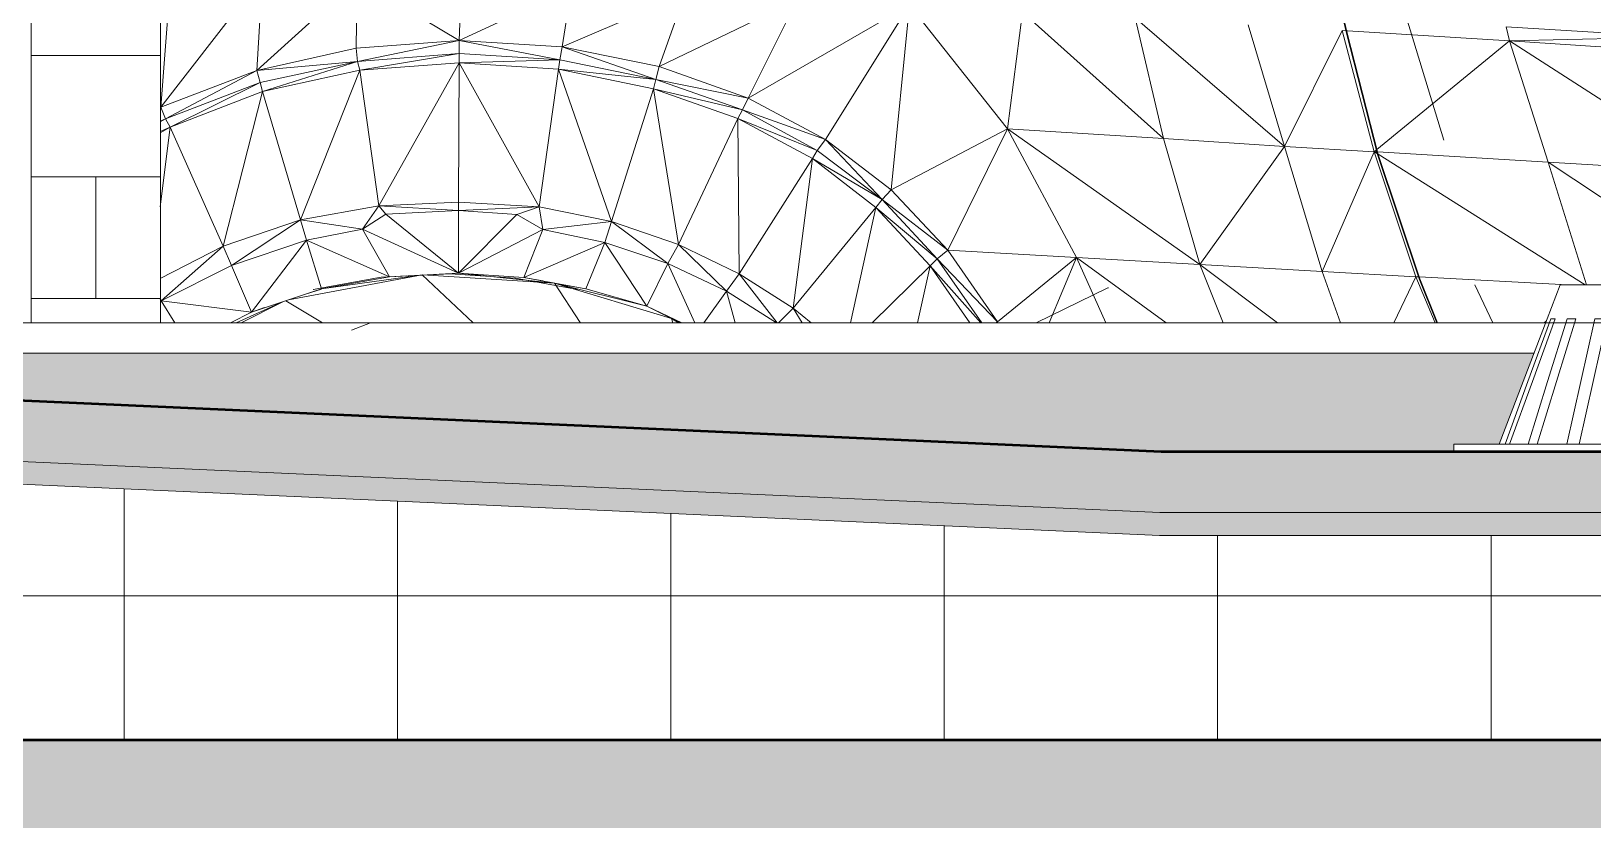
# Model space of a CAD drawing. Header units: inches. Extents: x -4169 to 1217, y -214 to 588.
# Drawn here: x -2064 to -2012.6, y -16.4 to 9.6 of the extents above; entities that cross this region are included whole.
import ezdxf

# ---------------------------------------------------------------- set-up
doc = ezdxf.new("R2010")
doc.units = ezdxf.units.IN
doc.header["$MEASUREMENT"] = 0
doc.linetypes.add('Aligning Line 1_8_', pattern=[0.25, 0.125, -0.125])
doc.linetypes.add('Grid Line 1_2_', pattern=[0.875, 0.5, -0.125, 0.125, -0.125])
for name, color, linetype, lineweight in [('0-1', 7, 'Continuous', 5), ('0-3', 7, 'Continuous', 9), ('A-FLOR', 192, 'Continuous', 13), ('A-FLOR-3', 192, 'Continuous', 50), ('A-FLOR-LEVL-1', 51, 'Grid Line 1_2_', 9), ('A-FLOR-MCUT', 51, 'Continuous', 13), ('A-FLOR-PATT-1', 8, 'Continuous', 9), ('A-GENM', 5, 'Continuous', 9), ('A-WALL', 113, 'Continuous', 13), ('A-WALL-PATT-3', 111, 'Continuous', 9), ('C-TOPO', 7, 'Continuous', 9), ('G-ANNO-SYMB', 111, 'Aligning Line 1_8_', 9), ('G-ANNO-SYMB-2', 147, 'Aligning Line 1_8_', 9), ('M-EQPM', 50, 'Continuous', 9)]:
    doc.layers.add(name, color=color, linetype=linetype, lineweight=lineweight)

# ---------------------------------------------------------------- blocks, each defined once
blk = doc.blocks.new('CTR - 2nd Phase_rvt-1-BUILDING ELEVATION - COURTYARD - LOOKING EAST')
at = {"layer": 'A-FLOR-LEVL-1'}
blk.add_line((-4168.714, 0), (-1814.206, 0), dxfattribs=at)
blk = doc.blocks.new('Land_Rover_Evoque_-_SUV_Car_Vehicle_Automobile_13067 - Land Rover EVOQUE_dwg-1230547-BUILDING ELEVATION - COURTYARD - LOOKING EAST')
at = {"layer": 'A-GENM'}
for p, q in [((-2019.396, 12.104), (-2017.547, 6.013)), ((-2059.782, 7.103), (-2059.444, 11.541)), ((-2059.782, 7.103), (-2056.438, 11.428)), ((-2056.438, 11.428), (-2056.626, 8.316)), ((-2056.626, 8.316), (-2053.318, 11.315)), ((-2053.318, 11.315), (-2053.352, 9.048)), ((-2053.318, 11.315), (-2049.964, 9.301)), ((-2049.964, 9.301), (-2049.889, 11.164)), ((-2049.964, 9.301), (-2046.268, 11.013)), ((-2046.268, 11.013), (-2046.573, 9.092)), ((-2042.533, 10.824), (-2046.573, 9.092)), ((-2043.376, 8.442), (-2042.533, 10.824)), ((-2043.376, 8.442), (-2038.836, 10.635)), ((-2040.448, 7.407), (-2038.836, 10.635)), ((-2035.138, 10.465), (-2040.448, 7.407)), ((-2035.138, 10.465), (-2037.906, 6.045)), ((-2035.746, 4.376), (-2035.138, 10.465)), ((-2031.917, 6.396), (-2035.138, 10.465)), ((-2031.917, 6.396), (-2031.421, 10.238)), ((-2026.775, 6.073), (-2031.421, 10.238)), ((-2026.775, 6.073), (-2027.705, 10.049)), ((-2022.788, 5.807), (-2027.705, 10.049)), ((-2022.788, 5.807), (-2023.989, 9.821)), ((-2020.759, 9.585), (-2020.876, 10.065)), ((-2020.739, 9.582), (-2020.854, 10.062)), ((-2053.352, 9.048), (-2049.964, 9.301)), ((-2053.313, 8.607), (-2049.964, 9.301)), ((-2046.65, 8.67), (-2049.964, 9.301)), ((-2049.962, 8.878), (-2049.964, 9.301)), ((-2049.964, 9.301), (-2046.573, 9.092)), ((-2020.89, 9.632), (-2022.788, 5.807)), ((-2020.89, 9.632), (-2019.843, 5.637)), ((-2020.89, 9.632), (-2015.382, 9.29)), ((-2019.736, 5.551), (-2020.759, 9.585)), ((-2019.712, 5.548), (-2020.739, 9.582)), ((-2019.753, 5.711), (-2015.382, 9.29)), ((-2009.902, 9.41), (-2015.495, 9.751)), ((-2015.382, 9.29), (-2015.495, 9.751)), ((-2009.902, 9.41), (-2015.382, 9.29)), ((-2009.807, 8.929), (-2015.382, 9.29)), ((-2015.382, 9.29), (-2008.665, 4.954)), ((-2015.382, 9.29), (-2014.115, 5.296)), ((-2056.626, 8.316), (-2053.352, 9.048)), ((-2053.313, 8.607), (-2053.352, 9.048)), ((-2049.962, 8.878), (-2053.313, 8.607)), ((-2049.962, 8.878), (-2053.235, 8.319)), ((-2046.65, 8.67), (-2049.962, 8.878)), ((-2049.962, 8.571), (-2049.962, 8.878)), ((-2046.65, 8.67), (-2046.573, 9.092)), ((-2043.491, 8.019), (-2046.573, 9.092)), ((-2043.376, 8.442), (-2046.573, 9.092)), ((-2059.782, 7.103), (-2056.626, 8.316)), ((-2059.627, 6.719), (-2056.626, 8.316)), ((-2053.313, 8.607), (-2056.626, 8.316)), ((-2056.509, 7.913), (-2056.626, 8.316)), ((-2053.313, 8.607), (-2056.509, 7.913)), ((-2053.313, 8.607), (-2056.431, 7.624)), ((-2053.235, 8.319), (-2056.431, 7.624)), ((-2053.235, 8.319), (-2055.185, 3.39)), ((-2053.235, 8.319), (-2053.313, 8.607)), ((-2049.962, 8.571), (-2053.235, 8.319)), ((-2053.235, 8.319), (-2052.605, 3.854)), ((-2049.962, 8.571), (-2052.605, 3.854)), ((-2049.962, 8.571), (-2049.987, 3.971)), ((-2046.65, 8.67), (-2049.962, 8.571)), ((-2046.687, 8.362), (-2049.962, 8.571)), ((-2049.962, 8.571), (-2047.329, 3.819)), ((-2046.687, 8.362), (-2047.329, 3.819)), ((-2046.687, 8.362), (-2046.65, 8.67)), ((-2043.491, 8.019), (-2046.687, 8.362)), ((-2043.567, 7.712), (-2046.687, 8.362)), ((-2046.687, 8.362), (-2044.942, 3.341)), ((-2043.491, 8.019), (-2046.65, 8.67)), ((-2043.491, 8.019), (-2043.376, 8.442)), ((-2040.448, 7.407), (-2043.376, 8.442)), ((-2056.509, 7.913), (-2059.627, 6.719)), ((-2059.472, 6.45), (-2056.509, 7.913)), ((-2056.431, 7.624), (-2056.509, 7.913)), ((-2043.567, 7.712), (-2044.942, 3.341)), ((-2043.491, 8.019), (-2043.567, 7.712)), ((-2040.639, 7.022), (-2043.567, 7.712)), ((-2040.793, 6.734), (-2043.567, 7.712)), ((-2043.567, 7.712), (-2042.746, 2.584)), ((-2040.639, 7.022), (-2043.491, 8.019)), ((-2040.448, 7.407), (-2043.491, 8.019)), ((-2056.431, 7.624), (-2059.472, 6.45)), ((-2056.431, 7.624), (-2057.726, 2.524)), ((-2055.185, 3.39), (-2056.431, 7.624)), ((-2040.639, 7.022), (-2040.448, 7.407)), ((-2037.906, 6.045), (-2040.448, 7.407)), ((-2059.627, 6.719), (-2059.799, 6.619)), ((-2059.627, 6.719), (-2059.799, 6.647)), ((-2059.627, 6.719), (-2059.782, 7.103)), ((-2059.472, 6.45), (-2059.627, 6.719)), ((-2040.793, 6.734), (-2042.746, 2.584)), ((-2040.639, 7.022), (-2040.793, 6.734)), ((-2038.173, 5.68), (-2040.793, 6.734)), ((-2038.327, 5.411), (-2040.793, 6.734)), ((-2040.793, 6.734), (-2040.743, 1.615)), ((-2037.906, 6.045), (-2040.639, 7.022)), ((-2038.173, 5.68), (-2040.639, 7.022)), ((-2059.472, 6.45), (-2059.799, 3.824)), ((-2059.472, 6.45), (-2059.799, 6.262)), ((-2059.472, 6.45), (-2059.799, 6.3)), ((-2057.726, 2.524), (-2059.472, 6.45)), ((-2031.917, 6.396), (-2035.746, 4.376)), ((-2031.917, 6.396), (-2033.877, 2.389)), ((-2029.641, 2.152), (-2031.917, 6.396)), ((-2025.578, 1.925), (-2031.917, 6.396)), ((-2031.917, 6.396), (-2026.775, 6.073)), ((-2038.173, 5.68), (-2038.327, 5.411)), ((-2037.906, 6.045), (-2038.173, 5.68)), ((-2036.035, 4.058), (-2038.173, 5.68)), ((-2035.746, 4.376), (-2037.906, 6.045)), ((-2036.035, 4.058), (-2037.906, 6.045)), ((-2025.578, 1.925), (-2026.775, 6.073)), ((-2026.775, 6.073), (-2022.788, 5.807)), ((-2025.578, 1.925), (-2022.788, 5.807)), ((-2019.843, 5.637), (-2022.788, 5.807)), ((-2022.788, 5.807), (-2021.553, 1.688)), ((-2019.843, 5.637), (-2019.764, 5.702)), ((-2038.327, 5.411), (-2040.743, 1.615)), ((-2038.327, 5.411), (-2038.971, 0.484)), ((-2036.035, 4.058), (-2038.327, 5.411)), ((-2036.246, 3.799), (-2038.327, 5.411)), ((-2019.843, 5.637), (-2021.553, 1.688)), ((-2019.843, 5.637), (-2018.472, 1.518)), ((-2019.843, 5.637), (-2019.74, 5.631)), ((-2019.843, 5.637), (-2019.715, 5.556)), ((-2018.365, 1.451), (-2019.736, 5.551)), ((-2019.733, 5.631), (-2014.115, 5.296)), ((-2019.714, 5.555), (-2012.896, 1.25)), ((-2018.339, 1.447), (-2019.712, 5.548)), ((-2008.665, 4.954), (-2014.115, 5.296)), ((-2014.115, 5.296), (-2012.851, 1.25)), ((-2014.115, 5.296), (-2008.029, 1.25)), ((-2035.746, 4.376), (-2036.035, 4.058)), ((-2033.877, 2.389), (-2035.746, 4.376)), ((-2052.605, 3.854), (-2055.185, 3.39)), ((-2052.605, 3.854), (-2053.143, 3.085)), ((-2049.987, 3.971), (-2052.605, 3.854)), ((-2052.605, 3.854), (-2052.373, 3.575)), ((-2052.605, 3.854), (-2049.986, 3.702)), ((-2052.373, 3.575), (-2049.986, 3.702)), ((-2052.373, 3.575), (-2049.986, 3.702)), ((-2047.329, 3.819), (-2049.987, 3.971)), ((-2049.987, 3.971), (-2049.986, 3.702)), ((-2047.329, 3.819), (-2049.986, 3.702)), ((-2049.986, 3.702), (-2048.061, 3.569)), ((-2049.984, 1.637), (-2049.986, 3.702)), ((-2049.986, 3.702), (-2048.061, 3.569)), ((-2047.329, 3.819), (-2048.061, 3.569)), ((-2044.942, 3.341), (-2047.329, 3.819)), ((-2047.329, 3.819), (-2047.213, 3.08)), ((-2036.246, 3.799), (-2038.971, 0.484)), ((-2036.246, 3.799), (-2037.079, 0)), ((-2036.035, 4.058), (-2036.246, 3.799)), ((-2034.223, 2.11), (-2036.246, 3.799)), ((-2036.246, 3.799), (-2034.453, 1.879)), ((-2033.877, 2.389), (-2036.035, 4.058)), ((-2034.223, 2.11), (-2036.035, 4.058)), ((-2055.185, 3.39), (-2057.726, 2.524)), ((-2055.185, 3.39), (-2057.456, 1.89)), ((-2055.185, 3.39), (-2054.992, 2.718)), ((-2055.185, 3.39), (-2053.143, 3.085)), ((-2054.992, 2.718), (-2053.143, 3.085)), ((-2054.992, 2.718), (-2053.143, 3.085)), ((-2053.143, 3.085), (-2052.373, 3.575)), ((-2053.143, 3.085), (-2052.373, 3.575)), ((-2052.256, 1.52), (-2053.143, 3.085)), ((-2053.143, 3.085), (-2049.984, 1.637)), ((-2049.984, 1.637), (-2052.373, 3.575)), ((-2049.984, 1.637), (-2048.061, 3.569)), ((-2048.061, 3.569), (-2047.213, 3.08)), ((-2048.061, 3.569), (-2047.213, 3.08)), ((-2044.942, 3.341), (-2047.213, 3.08)), ((-2044.942, 3.341), (-2045.172, 2.649)), ((-2042.746, 2.584), (-2044.942, 3.341)), ((-2044.942, 3.341), (-2043.091, 1.95)), ((-2057.456, 1.89), (-2054.992, 2.718)), ((-2057.456, 1.89), (-2054.992, 2.718)), ((-2056.799, 0.354), (-2054.992, 2.718)), ((-2054.992, 2.718), (-2054.49, 1.115)), ((-2054.992, 2.718), (-2052.256, 1.52)), ((-2049.984, 1.637), (-2047.213, 3.08)), ((-2047.213, 3.08), (-2047.828, 1.495)), ((-2047.828, 1.495), (-2045.172, 2.649)), ((-2047.213, 3.08), (-2045.172, 2.649)), ((-2047.213, 3.08), (-2045.172, 2.649)), ((-2045.172, 2.649), (-2045.787, 1.122)), ((-2045.172, 2.649), (-2043.091, 1.95)), ((-2045.172, 2.649), (-2043.784, 0.547)), ((-2045.172, 2.649), (-2043.091, 1.95)), ((-2042.746, 2.584), (-2043.091, 1.95)), ((-2042.746, 2.584), (-2041.166, 1.039)), ((-2042.746, 2.584), (-2040.743, 1.615)), ((-2057.726, 2.524), (-2059.799, 1.455)), ((-2057.726, 2.524), (-2059.766, 0.726)), ((-2057.726, 2.524), (-2057.456, 1.89)), ((-2034.223, 2.11), (-2034.453, 1.879)), ((-2033.877, 2.389), (-2034.223, 2.11)), ((-2032.239, 0.037), (-2034.223, 2.11)), ((-2032.752, 0), (-2034.223, 2.11)), ((-2029.641, 2.152), (-2033.877, 2.389)), ((-2032.239, 0.037), (-2033.877, 2.389)), ((-2029.641, 2.152), (-2032.239, 0.037)), ((-2030.537, 0), (-2029.641, 2.152)), ((-2028.68, 0), (-2029.641, 2.152)), ((-2026.689, 0), (-2029.641, 2.152)), ((-2029.641, 2.152), (-2025.578, 1.925)), ((-2059.767, 0.726), (-2057.456, 1.89)), ((-2059.766, 0.726), (-2057.456, 1.89)), ((-2056.799, 0.354), (-2057.456, 1.89)), ((-2055.58, 0.756), (-2051.177, 1.576)), ((-2054.49, 1.115), (-2051.178, 1.576)), ((-2052.532, 1.5), (-2050.258, 1.618)), ((-2052.532, 1.5), (-2050.26, 1.617)), ((-2051.38, 1.561), (-2052.528, 1.5)), ((-2051.708, 1.548), (-2052.26, 1.52)), ((-2052.256, 1.52), (-2049.984, 1.637)), ((-2051.38, 1.561), (-2050.258, 1.618)), ((-2051.176, 1.576), (-2049.497, 0)), ((-2051.174, 1.576), (-2046.825, 1.31)), ((-2050.621, 1.604), (-2049.987, 1.637)), ((-2050.26, 1.617), (-2048.104, 1.475)), ((-2049.984, 1.637), (-2047.828, 1.495)), ((-2049.984, 1.637), (-2046.825, 1.31)), ((-2043.784, 0.547), (-2043.091, 1.95)), ((-2043.091, 1.95), (-2041.166, 1.039)), ((-2043.091, 1.95), (-2042.206, 0)), ((-2043.091, 1.95), (-2041.166, 1.039)), ((-2041.166, 1.039), (-2040.743, 1.615)), ((-2040.743, 1.615), (-2039.491, 0)), ((-2040.743, 1.615), (-2038.971, 0.484)), ((-2034.453, 1.879), (-2036.363, 0)), ((-2034.453, 1.879), (-2034.877, 0)), ((-2032.791, 0), (-2034.453, 1.879)), ((-2034.453, 1.879), (-2033.148, 0)), ((-2023.022, 0), (-2025.578, 1.925)), ((-2024.808, 0), (-2025.578, 1.925)), ((-2025.578, 1.925), (-2021.553, 1.688)), ((-2018.472, 1.518), (-2021.553, 1.688)), ((-2020.955, 0), (-2021.553, 1.688)), ((-2056.799, 0.354), (-2054.49, 1.115)), ((-2055.024, 0.946), (-2054.493, 1.114)), ((-2054.764, 1.095), (-2052.528, 1.5)), ((-2054.762, 1.095), (-2054.764, 1.095)), ((-2054.49, 1.115), (-2052.256, 1.52)), ((-2052.528, 1.5), (-2052.532, 1.5)), ((-2052.256, 1.52), (-2052.26, 1.52)), ((-2048.104, 1.475), (-2046.063, 1.102)), ((-2047.211, 1.381), (-2047.832, 1.494)), ((-2047.828, 1.495), (-2045.787, 1.122)), ((-2046.825, 1.31), (-2043.786, 0.547)), ((-2046.825, 1.31), (-2042.973, 0.142)), ((-2046.825, 1.31), (-2045.984, 0.008)), ((-2046.526, 1.256), (-2045.79, 1.121)), ((-2045.787, 1.122), (-2043.784, 0.547)), ((-2041.905, 0), (-2041.166, 1.039)), ((-2041.166, 1.039), (-2039.512, 0)), ((-2041.166, 1.039), (-2040.875, 0)), ((-2041.166, 1.039), (-2039.512, 0)), ((-2030.971, 0), (-2028.611, 1.153)), ((-2028.583, 1.155), (-2028.611, 1.153)), ((-2018.472, 1.518), (-2019.193, 0)), ((-2018.472, 1.518), (-2017.837, 0)), ((-2018.472, 1.518), (-2018.362, 1.512)), ((-2017.784, 0), (-2018.365, 1.451)), ((-2018.339, 1.447), (-2018.362, 1.512)), ((-2018.361, 1.512), (-2013.483, 1.249)), ((-2017.756, 0), (-2018.339, 1.447)), ((-2016.531, 1.251), (-2015.931, 0)), ((-2059.799, 0.779), (-2059.767, 0.726)), ((-2059.318, 0), (-2059.766, 0.726)), ((-2059.766, 0.726), (-2056.799, 0.354)), ((-2055.797, 0.684), (-2057.307, 0)), ((-2057.141, 0), (-2055.763, 0.695)), ((-2055.665, 0.727), (-2054.459, 0)), ((-2043.784, 0.547), (-2042.633, 0)), ((-2043.784, 0.546), (-2042.637, 0)), ((-2043.784, 0.546), (-2042.637, 0)), ((-2043.784, 0.546), (-2042.973, 0.142)), ((-2057.489, 0), (-2056.799, 0.354)), ((-2056.368, 0.502), (-2056.803, 0.354)), ((-2042.741, 0), (-2042.973, 0.142)), ((-2042.973, 0.142), (-2042.661, 0)), ((-2042.973, 0.142), (-2042.711, 0)), ((-2042.973, 0.142), (-2042.933, 0)), ((-2039.446, 0), (-2038.971, 0.484)), ((-2038.971, 0.484), (-2038.666, 0)), ((-2038.971, 0.484), (-2038.378, 0)), ((-2032.239, 0.037), (-2032.293, 0)), ((-2014.242, 0), (-2014.176, 0.058))]:
    blk.add_line(p, q, dxfattribs=at)
blk = doc.blocks.new('Land_Rover_Evoque_-_SUV_Car_Vehicle_Automobile_13067 - Land_Rover_Evoque_-_SUV_Car_Vehicle_Automobile_13067-1230553-BUILDING ELEVATION - COURTYARD - LOOKING EAST')
blk.add_blockref('Land_Rover_Evoque_-_SUV_Car_Vehicle_Automobile_13067 - Land Rover EVOQUE_dwg-1230547-BUILDING ELEVATION - COURTYARD - LOOKING EAST', (0, 0))
blk = doc.blocks.new('CTR  - Topography_rvt-1-BUILDING ELEVATION - COURTYARD - LOOKING EAST')
at = {"layer": 'A-FLOR-LEVL-1'}
blk.add_line((-4168.714, 0), (-1814.206, 0), dxfattribs=at)
at = {"layer": 'C-TOPO'}
for p, q in [((-2052.879, 0), (-2097.824, 0)), ((-2097.824, 0), (-2052.879, 0)), ((-2097.824, 0), (-2052.879, 0)), ((-2053.506, -0.242), (-2052.879, 0)), ((-2053.02, 0), (-2052.879, 0)), ((-2052.879, 0), (-2014.198, 0)), ((-2052.879, 0), (-2014.198, 0)), ((-2052.879, 0), (-2014.198, 0))]:
    blk.add_line(p, q, dxfattribs=at)
at = {"layer": 'G-ANNO-SYMB-2'}
blk.add_line((-1910.915, 0), (-4072.019, 0), dxfattribs=at)
at = {"layer": '0-3'}
blk.add_blockref('Land_Rover_Evoque_-_SUV_Car_Vehicle_Automobile_13067 - Land_Rover_Evoque_-_SUV_Car_Vehicle_Automobile_13067-1230553-BUILDING ELEVATION - COURTYARD - LOOKING EAST', (0, 0), dxfattribs=at)
blk = doc.blocks.new('CTR - 1st Phase - Common Walls_rvt-1-BUILDING ELEVATION - COURTYARD - LOOKING EAST')
at = {"layer": 'A-FLOR-LEVL-1'}
blk.add_line((-4168.714, 0), (-1814.206, 0), dxfattribs=at)
at = {"layer": 'G-ANNO-SYMB-2'}
blk.add_line((-1910.915, 0), (-4072.019, 0), dxfattribs=at)
blk = doc.blocks.new('22142613 - Roof Drains - Type A - 15_ Strainer - 8_ Drain-V51-BUILDING ELEVATION - COURTYARD - LOOKING EAST')
at = {"layer": 'M-EQPM'}
for p, q in [((-2013.724, 1.25), (-2014.149, 0.132)), ((-2013.724, 1.25), (-2005.724, 1.25)), ((-2005.298, 0.132), (-2005.724, 1.25)), ((-2014.149, 0.132), (-2014.149, 0.132)), ((-2014.029, 0.132), (-2013.885, 0.132)), ((-2013.493, 0.132), (-2013.207, 0.132)), ((-2012.573, 0.132), (-2012.172, 0.132)), ((-2011.358, 0.132), (-2010.884, 0.132)), ((-2009.974, 0.132), (-2009.474, 0.132)), ((-2008.563, 0.132), (-2008.089, 0.132)), ((-2007.275, 0.132), (-2006.875, 0.132)), ((-2006.241, 0.132), (-2005.955, 0.132)), ((-2005.562, 0.132), (-2005.419, 0.132)), ((-2005.299, 0.132), (-2005.298, 0.132)), ((-2017.224, -4), (-2017.224, -4.254)), ((-2017.224, -4), (-2002.224, -4)), ((-2002.224, -4.254), (-2002.224, -4))]:
    blk.add_line(p, q, dxfattribs=at)
at = {"layer": 'M-EQPM', "flags": 128}
for points in [[(-2014.147, 0.132), (-2014.935, -1.934), (-2015.722, -4)], [(-2015.529, -4), (-2014.779, -1.934), (-2014.029, 0.132)], [(-2013.885, 0.132), (-2014.634, -1.934), (-2015.383, -4)], [(-2014.769, -4), (-2014.131, -1.934), (-2013.493, 0.132)], [(-2013.207, 0.132), (-2013.844, -1.934), (-2014.481, -4)], [(-2013.5, -4), (-2013.036, -1.934), (-2012.573, 0.132)], [(-2012.172, 0.132), (-2012.635, -1.934), (-2013.098, -4)], [(-2011.846, -4), (-2011.602, -1.934), (-2011.358, 0.132)], [(-2010.884, 0.132), (-2011.128, -1.934), (-2011.371, -4)], [(-2009.974, -4), (-2009.974, -1.934), (-2009.974, 0.132)], [(-2009.474, 0.132), (-2009.474, -1.934), (-2009.474, -4)], [(-2008.077, -4), (-2008.32, -1.934), (-2008.563, 0.132)], [(-2008.089, 0.132), (-2007.845, -1.934), (-2007.602, -4)], [(-2006.349, -4), (-2006.812, -1.934), (-2007.275, 0.132)], [(-2006.875, 0.132), (-2006.411, -1.934), (-2005.948, -4)], [(-2004.966, -4), (-2005.604, -1.934), (-2006.241, 0.132)], [(-2005.955, 0.132), (-2005.317, -1.934), (-2004.679, -4)], [(-2004.064, -4), (-2004.813, -1.934), (-2005.562, 0.132)], [(-2005.419, 0.132), (-2004.668, -1.934), (-2003.918, -4)], [(-2003.725, -4), (-2004.513, -1.934), (-2005.3, 0.132)]]:
    blk.add_lwpolyline(points, dxfattribs=at)

msp = doc.modelspace()

# ---------------------------------------------------------------- hatches: boundary and pattern name
at = {"layer": 'A-FLOR-PATT-1'}
h = msp.add_hatch(dxfattribs=at)
h.set_pattern_fill('FP_25', color=256, style=0, pattern_type=2)
h.set_pattern_definition([(0, (0, 0), (24, 24), [24, -24]), (0, (0, 9), (24, 24), [24, -24]), (0, (0, 18), (24, 24), [24, -24]), (90, (3, 21), (-24, 24), [24, -24]), (90, (12, 21), (-24, 24), [24, -24]), (90, (21, 21), (-24, 24), [24, -24])])
h.paths.add_polyline_path([(-2026.8918, -6.2547), (-1995.3335, -6.227), (-1933.3237, -3.0027), (-1933.3237, -1), (-1995.912, -4.2544), (-2026.8537, -4.2544), (-2099.3237, -1), (-2386.171, -4.2526), (-2492.8141, -4.2526), (-2670.0487, -1), (-2879.84, -4.2526), (-3016.4896, -4.2526), (-3399.8605, -1.0127), (-3399.8605, -3.0127), (-3016.4622, -6.2529), (-2879.8441, -6.2529), (-2670.0516, -3.0003), (-2492.8159, -6.2529), (-2383.6568, -6.2242), (-2099.3573, -3.0005), (-2029.1007, -6.1555)], flags=0)
h = msp.add_hatch(dxfattribs=at)
h.set_pattern_fill('FP_28', color=256, style=0, pattern_type=2)
h.set_pattern_definition([(0, (0, -5.745), (15.36, 0.067), [1.267, -10.253, 1.267, -10.253, -61.44]), (0, (0, -5.745), (15.36, 0.067), [-23.04, 1.267, -21.773, 1.267, -10.253, -26.88]), (0, (0, -5.745), (15.36, 0.067), [-57.6, 1.267, -6.413, 1.267, -17.933]), (178.269, (5.76, -5.712), (-11.006024842, 0.198550189), [0.634, -5.129, 0.634, -5.129, -30.734]), (178.269, (5.76, -5.712), (-11.006024842, 0.198550189), [-11.525, 0.634, -10.891, 0.634, -5.129, -13.446]), (178.269, (5.76, -5.712), (-11.006024842, 0.198550189), [-28.813, 0.634, -3.208, 0.634, -8.97]), (181.731, (7.68, -5.578), (-4.353962625, -0.265641605), [0.634, -5.129, 0.634, -5.129, -30.734]), (181.731, (7.68, -5.578), (-4.353962625, -0.265641605), [-11.525, 0.634, -10.891, 0.634, -5.129, -13.446]), (181.731, (7.68, -5.578), (-4.353962625, -0.265641605), [-28.813, 0.634, -3.208, 0.634, -8.97])])
h.paths.add_polyline_path([(-2026.8537, -4.2544), (-2017.2237, -4.2544), (-2017.2237, -4), (-2015.713, -3.9761), (-2014.5788, -1), (-2098.7408, -1.0262), (-2026.8918, -4.2527)], flags=0)
h.paths.add_polyline_path([(-2002.2237, -4.2544), (-1995.3335, -4.2243), (-1941.2237, -1.4108), (-1941.2237, -1), (-2004.8643, -1.0113), (-2004.5128, -1.9337), (-2004.5128, -1.9338), (-2003.7254, -4), (-2002.2237, -4)], flags=0)
h.paths.add_polyline_path([(-2009.4737, -4), (-2009.4737, -1), (-2009.9737, -1.0121), (-2009.9737, -4)], flags=0)
h = msp.add_hatch(dxfattribs=at)
h.set_pattern_fill('FP_6', color=256, style=0, pattern_type=2)
h.set_pattern_definition([(0, (0, 0), (0, 4.798), []), (315, (0, 0), (4.7984266, 0), [6.786, -6.786]), (45, (0, 0), (4.7984266, 0), [6.786, -6.786])])
h.paths.add_polyline_path([(-2026.9061, -7.0048), (-1995.3335, -6.978), (-1933.3237, -3.7537), (-1933.3237, -3.0027), (-1995.8659, -6.2547), (-2026.8918, -6.2547), (-2099.3573, -3.0005), (-2386.1864, -6.2529), (-2492.8159, -6.2529), (-2670.0516, -3.0003), (-2879.8441, -6.2529), (-3016.4622, -6.2529), (-3401.3605, -3.0001), (-3401.3605, -3.7501), (-3016.4519, -7.003), (-2879.8456, -7.003), (-2670.0527, -3.7504), (-2492.8166, -7.003), (-2383.6568, -6.9742), (-2099.3699, -3.7507), (-2029.1007, -6.9063)], flags=0)
h = msp.add_hatch(dxfattribs=at)
h.set_pattern_fill('FP_26', color=256, style=0, pattern_type=2)
h.set_pattern_definition([(0, (0, 0), (0, 9), []), (90, (0, 0), (-9, 6e-16), [])])
h.paths.add_polyline_path([(-2316.1223, -13.75), (-1933.3237, -13.75), (-1933.3237, -3.7537), (-1995.8486, -7.0048), (-2026.9061, -7.0048), (-2099.3699, -3.7507), (-2386.1922, -7.003), (-2492.8166, -7.003), (-2670.0527, -3.7504), (-2879.8456, -7.003), (-3016.4519, -7.003), (-3401.3605, -3.7501), (-3401.3605, -13.75), (-2333.006, -13.75)], flags=0)
h = msp.add_hatch(dxfattribs=at)
h.set_pattern_fill('FP_1', color=256, style=0, pattern_type=2)
h.set_pattern_definition([(0, (0, 0), (30.72, 7.68), [1.267, -21.773, 1.267, -21.773, -122.88]), (0, (0, 0), (30.72, 7.68), [-46.08, 1.267, -44.813, 1.267, -21.773, -53.76]), (0, (0, 0), (30.72, 7.68), [-115.2, 1.267, -14.093, 1.267, -37.133]), (120, (11.52, 3.84), (-22.011075, 22.7643), [1.267, -21.773, 1.267, -21.773, -122.88]), (120, (11.52, 3.84), (-22.011075, 22.7643), [-46.08, 1.267, -44.813, 1.267, -21.773, -53.76]), (120, (11.52, 3.84), (-22.011075, 22.7643), [-115.2, 1.267, -14.093, 1.267, -37.133]), (240, (15.36, 19.2), (-8.708925, -30.4443), [1.267, -21.773, 1.267, -21.773, -122.88]), (240, (15.36, 19.2), (-8.708925, -30.4443), [-46.08, 1.267, -44.813, 1.267, -21.773, -53.76]), (240, (15.36, 19.2), (-8.708925, -30.4443), [-115.2, 1.267, -14.093, 1.267, -37.133])])
h.paths.add_polyline_path([(-2248.5878, -16.75), (-1933.3237, -16.75), (-1933.3237, -13.75), (-3407.8605, -13.75), (-3407.8605, -16.75), (-2265.4715, -16.75)], flags=0)
at = {"layer": 'A-WALL-PATT-3'}
h = msp.add_hatch(dxfattribs=at)
h.set_pattern_fill('FP_30', color=256, style=0, pattern_type=2)
h.set_pattern_definition([(0, (-2061.924, 0.8), (0, 4), []), (90, (-2061.924, 0.8), (-8, 8), [4, -28]), (90, (-2045.924, 4.8), (-8, 8), [4, -28])])
h.paths.add_polyline_path([(-2059.7987, 0), (-2059.7987, 36), (-2064.0487, 36), (-2064.0487, 0), (-2062.868, 0)], flags=0)

# ---------------------------------------------------------------- linework, layer by layer
at = {"layer": 'A-FLOR'}
msp.add_line((-2014.5788, -1), (-2097.8237, -1), dxfattribs=at)
at = {"layer": 'A-FLOR-3'}
for p, q in [((-2026.8537, -4.2544), (-2099.3237, -1)), ((-1995.912, -4.2544), (-2026.8537, -4.2544)), ((-1933.3237, -13.75), (-3407.8605, -13.75))]:
    msp.add_line(p, q, dxfattribs=at)
at = {"layer": 'A-FLOR-LEVL-1'}
msp.add_line((-4167.9645, 0), (-1814.9564, 0), dxfattribs=at)
at = {"layer": 'A-FLOR-MCUT'}
for p, q in [((-2026.8918, -6.2547), (-2099.3573, -3.0005)), ((-2026.9061, -7.0048), (-2099.3699, -3.7507)), ((-1995.8659, -6.2547), (-2026.8918, -6.2547)), ((-1995.8486, -7.0048), (-2026.9061, -7.0048))]:
    msp.add_line(p, q, dxfattribs=at)
at = {"layer": 'A-WALL'}
for p, q in [((-2064.0487, 0), (-2064.0487, 36)), ((-2059.7987, 36), (-2059.7987, 0))]:
    msp.add_line(p, q, dxfattribs=at)
at = {"layer": 'G-ANNO-SYMB'}
msp.add_line((-1910.9153, 0), (-4072.0193, 0), dxfattribs=at)

# ---------------------------------------------------------------- block references
at = {"layer": '0-1'}
for name in ['CTR - 2nd Phase_rvt-1-BUILDING ELEVATION - COURTYARD - LOOKING EAST', 'CTR - 1st Phase - Common Walls_rvt-1-BUILDING ELEVATION - COURTYARD - LOOKING EAST', 'CTR  - Topography_rvt-1-BUILDING ELEVATION - COURTYARD - LOOKING EAST']:
    msp.add_blockref(name, (0, 0), dxfattribs=at)
at = {"layer": 'M-EQPM'}
msp.add_blockref('22142613 - Roof Drains - Type A - 15_ Strainer - 8_ Drain-V51-BUILDING ELEVATION - COURTYARD - LOOKING EAST', (0, 0), dxfattribs=at)

doc.saveas('drawing.dxf')
